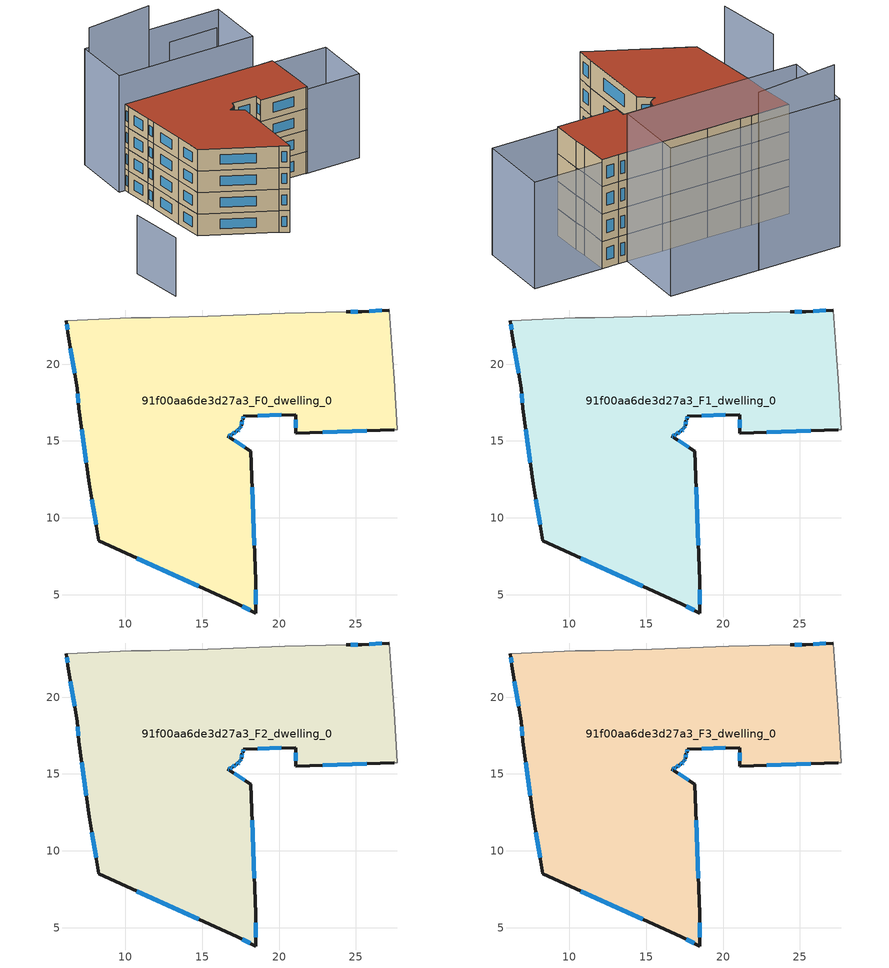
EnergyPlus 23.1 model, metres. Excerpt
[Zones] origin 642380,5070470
91f00aa6de3d27a3_F0_dwelling_0
 floor ground (EU_floor_Construction): 27.18,23.52 27.38,20.32 27.48,19.02 27.68,15.71 27.48,15.71 21.07,15.52 21.07,16.72 17.67,16.62 17.67,16.42 17.57,16.32 17.57,16.02 17.47,15.92 17.47,15.82 17.37,15.82 17.37,15.72 17.27,15.62 17.17,15.62 16.97,15.42 16.87,15.42 16.77,15.32 16.67,15.32 18.17,14.32 18.47,5.91 18.47,3.81 17.27,4.41 8.26,8.51 7.66,12.22 6.96,17.12 6.86,18.42 6.26,22.03 6.16,22.83 10.37,23.03 11.67,23.02 15.37,23.12 20.37,23.32 24.38,23.42 25.38,23.42 z0
 wall outside (EU_wall_Construction): 6.16,22.83 6.26,22.03 6.86,18.42 6.96,17.12 7.66,12.22 8.26,8.51 17.27,4.41 18.47,3.81 18.47,5.91 18.17,14.32 16.67,15.32 16.77,15.32 16.87,15.42 16.97,15.42 17.17,15.62 17.27,15.62 17.37,15.72 17.37,15.82 17.47,15.82 17.47,15.92 17.57,16.02 17.57,16.32 17.67,16.42 17.67,16.62 21.07,16.72 21.07,15.52 27.48,15.71 / 27.18,23.52 25.38,23.42 24.38,23.42 z0:3
 wall adiabatic (EU_wall_Construction): 24.38,23.42 20.37,23.32 15.37,23.12 11.67,23.02 10.37,23.03 6.16,22.83 / 27.48,15.71 27.68,15.71 27.48,19.02 27.38,20.32 27.18,23.52 z0:3
 window (EU_Window_Construction): 7.83,11.2 8.1,9.53 / 7.16,15.77 7.47,13.57 / 6.89,18.06 6.94,17.48 / 6.43,21.03 6.7,19.41 / 6.19,22.61 6.24,22.25 / 25.1,23.42 24.65,23.42 / 26.68,23.49 25.87,23.45 / 22.83,15.57 25.71,15.66 / 21.07,16.39 21.07,15.85 / 18.61,16.65 20.14,16.69 / 17.67,16.47 17.67,16.56 / 17.6,16.35 17.64,16.39 / 17.57,16.1 17.57,16.24 / 17.5,15.95 17.54,15.99 / 17.47,15.85 17.47,15.89 / 17.4,15.82 17.44,15.82 / 17.37,15.74 17.37,15.79 / 17.3,15.64 17.34,15.69 / 17.2,15.62 17.24,15.62 / 17.02,15.47 17.11,15.56 / 16.9,15.42 16.94,15.42 / 16.8,15.34 16.84,15.39 / 16.7,15.32 16.74,15.32 / 17.76,14.59 17.08,15.04 / 18.39,8.22 18.25,12 / 18.47,4.39 18.47,5.33 / 17.6,4.24 18.14,3.97 / 10.74,7.39 14.79,5.54 z0.83:2.17
91f00aa6de3d27a3_F1_dwelling_0
 floor to 91f00aa6de3d27a3_F0_dwelling_0 (EU_floor_Construction): 27.18,23.52 27.38,20.32 27.48,19.02 27.68,15.71 27.48,15.71 21.07,15.52 21.07,16.72 17.67,16.62 17.67,16.42 17.57,16.32 17.57,16.02 17.47,15.92 17.47,15.82 17.37,15.82 17.37,15.72 17.27,15.62 17.17,15.62 16.97,15.42 16.87,15.42 16.77,15.32 16.67,15.32 18.17,14.32 18.47,5.91 18.47,3.81 17.27,4.41 8.26,8.51 7.66,12.22 6.96,17.12 6.86,18.42 6.26,22.03 6.16,22.83 10.37,23.03 11.67,23.02 15.37,23.12 20.37,23.32 24.38,23.42 25.38,23.42 z3
 wall outside (EU_wall_Construction): 6.16,22.83 6.26,22.03 6.86,18.42 6.96,17.12 7.66,12.22 8.26,8.51 17.27,4.41 18.47,3.81 18.47,5.91 18.17,14.32 16.67,15.32 16.77,15.32 16.87,15.42 16.97,15.42 17.17,15.62 17.27,15.62 17.37,15.72 17.37,15.82 17.47,15.82 17.47,15.92 17.57,16.02 17.57,16.32 17.67,16.42 17.67,16.62 21.07,16.72 21.07,15.52 27.48,15.71 / 27.18,23.52 25.38,23.42 24.38,23.42 z3:6
 wall adiabatic (EU_wall_Construction): 24.38,23.42 20.37,23.32 15.37,23.12 11.67,23.02 10.37,23.03 6.16,22.83 / 27.48,15.71 27.68,15.71 27.48,19.02 27.38,20.32 27.18,23.52 z3:6
 window (EU_Window_Construction): 7.83,11.2 8.1,9.53 / 7.16,15.77 7.47,13.57 / 6.89,18.06 6.94,17.48 / 6.43,21.03 6.7,19.41 / 6.19,22.61 6.24,22.25 / 25.1,23.42 24.65,23.42 / 26.68,23.49 25.87,23.45 / 22.83,15.57 25.71,15.66 / 21.07,16.39 21.07,15.85 / 18.61,16.65 20.14,16.69 / 17.67,16.47 17.67,16.56 / 17.6,16.35 17.64,16.39 / 17.57,16.1 17.57,16.24 / 17.5,15.95 17.54,15.99 / 17.47,15.85 17.47,15.89 / 17.4,15.82 17.44,15.82 / 17.37,15.74 17.37,15.79 / 17.3,15.64 17.34,15.69 / 17.2,15.62 17.24,15.62 / 17.02,15.47 17.11,15.56 / 16.9,15.42 16.94,15.42 / 16.8,15.34 16.84,15.39 / 16.7,15.32 16.74,15.32 / 17.76,14.59 17.08,15.04 / 18.39,8.22 18.25,12 / 18.47,4.39 18.47,5.33 / 17.6,4.24 18.14,3.97 / 10.74,7.39 14.79,5.54 z3.83:5.17
91f00aa6de3d27a3_F2_dwelling_0
 floor to 91f00aa6de3d27a3_F1_dwelling_0 (EU_floor_Construction): 27.18,23.52 27.38,20.32 27.48,19.02 27.68,15.71 27.48,15.71 21.07,15.52 21.07,16.72 17.67,16.62 17.67,16.42 17.57,16.32 17.57,16.02 17.47,15.92 17.47,15.82 17.37,15.82 17.37,15.72 17.27,15.62 17.17,15.62 16.97,15.42 16.87,15.42 16.77,15.32 16.67,15.32 18.17,14.32 18.47,5.91 18.47,3.81 17.27,4.41 8.26,8.51 7.66,12.22 6.96,17.12 6.86,18.42 6.26,22.03 6.16,22.83 10.37,23.03 11.67,23.02 15.37,23.12 20.37,23.32 24.38,23.42 25.38,23.42 z6
 wall outside (EU_wall_Construction): 6.16,22.83 6.26,22.03 6.86,18.42 6.96,17.12 7.66,12.22 8.26,8.51 17.27,4.41 18.47,3.81 18.47,5.91 18.17,14.32 16.67,15.32 16.77,15.32 16.87,15.42 16.97,15.42 17.17,15.62 17.27,15.62 17.37,15.72 17.37,15.82 17.47,15.82 17.47,15.92 17.57,16.02 17.57,16.32 17.67,16.42 17.67,16.62 21.07,16.72 21.07,15.52 27.48,15.71 / 27.18,23.52 25.38,23.42 24.38,23.42 z6:9
 wall adiabatic (EU_wall_Construction): 24.38,23.42 20.37,23.32 15.37,23.12 11.67,23.02 10.37,23.03 6.16,22.83 / 27.48,15.71 27.68,15.71 27.48,19.02 27.38,20.32 27.18,23.52 z6:9
 window (EU_Window_Construction): 7.83,11.2 8.1,9.53 / 7.16,15.77 7.47,13.57 / 6.89,18.06 6.94,17.48 / 6.43,21.03 6.7,19.41 / 6.19,22.61 6.24,22.25 / 25.1,23.42 24.65,23.42 / 26.68,23.49 25.87,23.45 / 22.83,15.57 25.71,15.66 / 21.07,16.39 21.07,15.85 / 18.61,16.65 20.14,16.69 / 17.67,16.47 17.67,16.56 / 17.6,16.35 17.64,16.39 / 17.57,16.1 17.57,16.24 / 17.5,15.95 17.54,15.99 / 17.47,15.85 17.47,15.89 / 17.4,15.82 17.44,15.82 / 17.37,15.74 17.37,15.79 / 17.3,15.64 17.34,15.69 / 17.2,15.62 17.24,15.62 / 17.02,15.47 17.11,15.56 / 16.9,15.42 16.94,15.42 / 16.8,15.34 16.84,15.39 / 16.7,15.32 16.74,15.32 / 17.76,14.59 17.08,15.04 / 18.39,8.22 18.25,12 / 18.47,4.39 18.47,5.33 / 17.6,4.24 18.14,3.97 / 10.74,7.39 14.79,5.54 z6.83:8.17
91f00aa6de3d27a3_F3_dwelling_0
 floor to 91f00aa6de3d27a3_F2_dwelling_0 (EU_floor_Construction): 27.18,23.52 27.38,20.32 27.48,19.02 27.68,15.71 27.48,15.71 21.07,15.52 21.07,16.72 17.67,16.62 17.67,16.42 17.57,16.32 17.57,16.02 17.47,15.92 17.47,15.82 17.37,15.82 17.37,15.72 17.27,15.62 17.17,15.62 16.97,15.42 16.87,15.42 16.77,15.32 16.67,15.32 18.17,14.32 18.47,5.91 18.47,3.81 17.27,4.41 8.26,8.51 7.66,12.22 6.96,17.12 6.86,18.42 6.26,22.03 6.16,22.83 10.37,23.03 11.67,23.02 15.37,23.12 20.37,23.32 24.38,23.42 25.38,23.42 z9
 wall outside (EU_wall_Construction): 6.16,22.83 6.26,22.03 6.86,18.42 6.96,17.12 7.66,12.22 8.26,8.51 17.27,4.41 18.47,3.81 18.47,5.91 18.17,14.32 16.67,15.32 16.77,15.32 16.87,15.42 16.97,15.42 17.17,15.62 17.27,15.62 17.37,15.72 17.37,15.82 17.47,15.82 17.47,15.92 17.57,16.02 17.57,16.32 17.67,16.42 17.67,16.62 21.07,16.72 21.07,15.52 27.48,15.71 / 27.18,23.52 25.38,23.42 24.38,23.42 z9:12
 wall adiabatic (EU_wall_Construction): 24.38,23.42 20.37,23.32 15.37,23.12 11.67,23.02 10.37,23.03 6.16,22.83 / 27.48,15.71 27.68,15.71 27.48,19.02 27.38,20.32 27.18,23.52 z9:12
 window (EU_Window_Construction): 7.83,11.2 8.1,9.53 / 7.16,15.77 7.47,13.57 / 6.89,18.06 6.94,17.48 / 6.43,21.03 6.7,19.41 / 6.19,22.61 6.24,22.25 / 25.1,23.42 24.65,23.42 / 26.68,23.49 25.87,23.45 / 22.83,15.57 25.71,15.66 / 21.07,16.39 21.07,15.85 / 18.61,16.65 20.14,16.69 / 17.67,16.47 17.67,16.56 / 17.6,16.35 17.64,16.39 / 17.57,16.1 17.57,16.24 / 17.5,15.95 17.54,15.99 / 17.47,15.85 17.47,15.89 / 17.4,15.82 17.44,15.82 / 17.37,15.74 17.37,15.79 / 17.3,15.64 17.34,15.69 / 17.2,15.62 17.24,15.62 / 17.02,15.47 17.11,15.56 / 16.9,15.42 16.94,15.42 / 16.8,15.34 16.84,15.39 / 16.7,15.32 16.74,15.32 / 17.76,14.59 17.08,15.04 / 18.39,8.22 18.25,12 / 18.47,4.39 18.47,5.33 / 17.6,4.24 18.14,3.97 / 10.74,7.39 14.79,5.54 z9.83:11.17
 roof outside (EU_roof_Construction): 18.47,3.81 18.47,5.91 18.17,14.32 16.67,15.32 16.77,15.32 16.87,15.42 16.97,15.42 17.17,15.62 17.27,15.62 17.37,15.72 17.37,15.82 17.47,15.82 17.47,15.92 17.57,16.02 17.57,16.32 17.67,16.42 17.67,16.62 21.07,16.72 21.07,15.52 27.48,15.71 27.68,15.71 27.48,19.02 27.38,20.32 27.18,23.52 25.38,23.42 24.38,23.42 20.37,23.32 15.37,23.12 11.67,23.02 10.37,23.03 6.16,22.83 6.26,22.03 6.86,18.42 6.96,17.12 7.66,12.22 8.26,8.51 17.27,4.41 z12
shading: -2.86,3.82 -1.55,-3.39 z0:8.1; 27.18,23.52 34.78,23.76 / 34.78,23.76 35.03,15.91 / 35.03,15.91 27.43,15.66 / 27.43,15.66 27.18,23.52 z0:11.7; 5.07,30.83 24.11,31.45 / 24.11,31.45 24.38,23.42 / 24.38,23.42 5.33,22.8 / 5.33,22.8 5.07,30.83 z0:16.2; 14.17,31.13 5.17,29.89 z0:19.5; 23.9,31.43 17.06,31.02 z0:13.7
[Building]
EU S2 Campaign: North Axis=0; Terrain=City; Solar Distribution=FullExterior
[Site:Location]
Lyon-Bron: Latitude=45.75; Longitude=5; Time Zone=1; Elevation=198
[SizingPeriod:WeatherFileDays]
AnnualSizingPeriod: Begin Month=1; Begin Day of Month=1; End Month=12; End Day of Month=31; Day of Week for Start Day=Monday; Use Weather File Daylight Saving Period=No; Use Weather File Rain and Snow Indicators=No
[MATERIAL]
EU_InternalMass_Material: Roughness=MediumRough; Thickness=0.1; Conductivity=1; Density=1800; Specific Heat=900; Thermal Absorptance=0.9; Solar Absorptance=0.7; Visible Absorptance=0.7
[MATERIAL:NOMASS] Roughness=MediumRough; Thermal Absorptance=0.9; Solar Absorptance=0.7; Visible Absorptance=0.7
Name | Thermal Resistance
EU_wall_NoMass | 0.87146
EU_roof_NoMass | 0.842276
EU_floor_NoMass | 0.496999
[WINDOWMATERIAL:SIMPLEGLAZINGSYSTEM]
EU_Window_SimpleGlazing: UFactor=2.2525; Solar Heat Gain Coefficient=0.76; Visible Transmittance=0.76
[CONSTRUCTION]
EU_wall_Construction: EU_wall_NoMass
EU_roof_Construction: EU_roof_NoMass
EU_floor_Construction: EU_floor_NoMass
EU_InternalMass_Construction: EU_InternalMass_Material
EU_Window_Construction: EU_Window_SimpleGlazing
[ZONE] Type=1; Multiplier=1; Ceiling Height=autocalculate; Floor Area=autocalculate; Part of Total Floor Area=Yes
Name | Volume
91f00aa6de3d27a3_F0_dwelling_0 | 752.96
91f00aa6de3d27a3_F1_dwelling_0; 91f00aa6de3d27a3_F2_dwelling_0; 91f00aa6de3d27a3_F3_dwelling_0 | 752.959
[INTERNALMASS] Construction=EU_InternalMass_Construction; Surface Area=250.997
Name | Zone or ZoneList
91f00aa6de3d27a3_F0_dwelling_0_EU_InternalMass | 91f00aa6de3d27a3_F0_dwelling_0
91f00aa6de3d27a3_F1_dwelling_0_EU_InternalMass | 91f00aa6de3d27a3_F1_dwelling_0
91f00aa6de3d27a3_F2_dwelling_0_EU_InternalMass | 91f00aa6de3d27a3_F2_dwelling_0
91f00aa6de3d27a3_F3_dwelling_0_EU_InternalMass | 91f00aa6de3d27a3_F3_dwelling_0
[OTHEREQUIPMENT] Fuel Type=Electricity; Design Level Calculation Method=Watts/Area; Power per Zone Floor Area=1; Fraction Latent=0; Fraction Radiant=0; Fraction Lost=0; Carbon Dioxide Generation Rate=0; EndUse Subcategory=EU_Step8_InternalGains
Name | Zone or ZoneList or Space or SpaceList | Schedule
EU_Step8_InternalGain_91f00aa6de3d27a3_F0_dwelling_0_f000 | 91f00aa6de3d27a3_F0_dwelling_0 | EU_Step8_GainSchedule_91f00aa6de3d27a3_F0_dwelling_0_f000
EU_Step8_InternalGain_91f00aa6de3d27a3_F1_dwelling_0_f000 | 91f00aa6de3d27a3_F1_dwelling_0 | EU_Step8_GainSchedule_91f00aa6de3d27a3_F1_dwelling_0_f000
EU_Step8_InternalGain_91f00aa6de3d27a3_F2_dwelling_0_f000 | 91f00aa6de3d27a3_F2_dwelling_0 | EU_Step8_GainSchedule_91f00aa6de3d27a3_F2_dwelling_0_f000
EU_Step8_InternalGain_91f00aa6de3d27a3_F3_dwelling_0_f000 | 91f00aa6de3d27a3_F3_dwelling_0 | EU_Step8_GainSchedule_91f00aa6de3d27a3_F3_dwelling_0_f000
[ZONEVENTILATION:DESIGNFLOWRATE] Schedule=EU_AlwaysOn; Design Flow Rate Calculation Method=AirChanges/Hour; Air Changes per Hour=0.425; Ventilation Type=Natural; Fan Pressure Rise=0; Fan Total Efficiency=1; Constant Term Coefficient=1; Temperature Term Coefficient=0; Velocity Term Coefficient=0; Velocity Squared Term Coefficient=0; Minimum Indoor Temperature=-100; Maximum Indoor Temperature=100; Delta Temperature=-100; Minimum Outdoor Temperature=-100; Maximum Outdoor Temperature=100; Maximum Wind Speed=40
Name | Zone or ZoneList or Space or SpaceList
EU_ConstantAir_91f00aa6de3d27a3_F0_dwelling_0 | 91f00aa6de3d27a3_F0_dwelling_0
EU_ConstantAir_91f00aa6de3d27a3_F1_dwelling_0 | 91f00aa6de3d27a3_F1_dwelling_0
EU_ConstantAir_91f00aa6de3d27a3_F2_dwelling_0 | 91f00aa6de3d27a3_F2_dwelling_0
EU_ConstantAir_91f00aa6de3d27a3_F3_dwelling_0 | 91f00aa6de3d27a3_F3_dwelling_0
[HVACTEMPLATE:THERMOSTAT] Constant Heating Setpoint=20; Constant Cooling Setpoint=50
EU_HeatOnly_91f00aa6de3d27a3_F0_dwelling_0; EU_HeatOnly_91f00aa6de3d27a3_F1_dwelling_0; EU_HeatOnly_91f00aa6de3d27a3_F2_dwelling_0; EU_HeatOnly_91f00aa6de3d27a3_F3_dwelling_0
[HVACTEMPLATE:ZONE:IDEALLOADSAIRSYSTEM] System Availability Schedule=EU_AlwaysOn; Maximum Heating Supply Air Temperature=50; Minimum Cooling Supply Air Temperature=13; Maximum Heating Supply Air Humidity Ratio=0.0156; Minimum Cooling Supply Air Humidity Ratio=0.0077; Heating Limit=NoLimit; Cooling Limit=NoLimit; Heating Availability Schedule=EU_AlwaysOn; Cooling Availability Schedule=EU_CoolingOff; Dehumidification Control Type=ConstantSensibleHeatRatio; Cooling Sensible Heat Ratio=0.7; Dehumidification Setpoint=60; Humidification Control Type=None; Humidification Setpoint=30; Outdoor Air Method=None; Outdoor Air Flow Rate per Person=0.00944; Outdoor Air Flow Rate per Zone Floor Area=0; Outdoor Air Flow Rate per Zone=0; Demand Controlled Ventilation Type=None; Outdoor Air Economizer Type=NoEconomizer; Heat Recovery Type=None; Sensible Heat Recovery Effectiveness=0.7; Latent Heat Recovery Effectiveness=0.65
Name | Template Thermostat
91f00aa6de3d27a3_F0_dwelling_0 | EU_HeatOnly_91f00aa6de3d27a3_F0_dwelling_0
91f00aa6de3d27a3_F1_dwelling_0 | EU_HeatOnly_91f00aa6de3d27a3_F1_dwelling_0
91f00aa6de3d27a3_F2_dwelling_0 | EU_HeatOnly_91f00aa6de3d27a3_F2_dwelling_0
91f00aa6de3d27a3_F3_dwelling_0 | EU_HeatOnly_91f00aa6de3d27a3_F3_dwelling_0
[SIZING:ZONE] Zone Cooling Design Supply Air Temperature Input Method=SupplyAirTemperature; Zone Cooling Design Supply Air Temperature=13; Zone Heating Design Supply Air Temperature Input Method=SupplyAirTemperature; Zone Heating Design Supply Air Temperature=50; Zone Cooling Design Supply Air Humidity Ratio=0.008; Zone Heating Design Supply Air Humidity Ratio=0.008; Cooling Design Air Flow Method=DesignDay; Cooling Design Air Flow Rate=0; Cooling Minimum Air Flow per Zone Floor Area=0.000762; Cooling Minimum Air Flow=0; Cooling Minimum Air Flow Fraction=0.2; Heating Design Air Flow Method=DesignDay; Heating Design Air Flow Rate=0; Heating Maximum Air Flow per Zone Floor Area=0.002032; Heating Maximum Air Flow=0.141576; Heating Maximum Air Flow Fraction=0.3; Account for Dedicated Outdoor Air System=No; Dedicated Outdoor Air System Control Strategy=NeutralSupplyAir; Dedicated Outdoor Air Low Setpoint Temperature for Design=autosize; Dedicated Outdoor Air High Setpoint Temperature for Design=autosize; Zone Load Sizing Method=Sensible Load Only No Latent Load; Zone Latent Cooling Design Supply Air Humidity Ratio Input Method=HumidityRatioDifference; Zone Cooling Design Supply Air Humidity Ratio Difference=0.005; Zone Latent Heating Design Supply Air Humidity Ratio Input Method=HumidityRatioDifference; Zone Humidification Design Supply Air Humidity Ratio Difference=0.005
91f00aa6de3d27a3_F0_dwelling_0; 91f00aa6de3d27a3_F1_dwelling_0; 91f00aa6de3d27a3_F2_dwelling_0; 91f00aa6de3d27a3_F3_dwelling_0
[SCHEDULE:CONSTANT]
Name | Hourly Value
EU_AlwaysOn | 1
EU_CoolingOff | 0
[SCHEDULE:FILE] Column Number=1; Rows to Skip at Top=0; Number of Hours of Data=8760; Column Separator=Comma; Interpolate to Timestep=No; Minutes per Item=60; Adjust Schedule for Daylight Savings=Yes
Name | File
EU_Step8_GainSchedule_91f00aa6de3d27a3_F0_dwelling_0_f000 | ../../schedules/91f00aa6de3d27a3/91f00aa6de3d27a3_F0_dwelling_0_f000_gain.csv
EU_Step8_GainSchedule_91f00aa6de3d27a3_F1_dwelling_0_f000 | ../../schedules/91f00aa6de3d27a3/91f00aa6de3d27a3_F1_dwelling_0_f000_gain.csv
EU_Step8_GainSchedule_91f00aa6de3d27a3_F2_dwelling_0_f000 | ../../schedules/91f00aa6de3d27a3/91f00aa6de3d27a3_F2_dwelling_0_f000_gain.csv
EU_Step8_GainSchedule_91f00aa6de3d27a3_F3_dwelling_0_f000 | ../../schedules/91f00aa6de3d27a3/91f00aa6de3d27a3_F3_dwelling_0_f000_gain.csv
